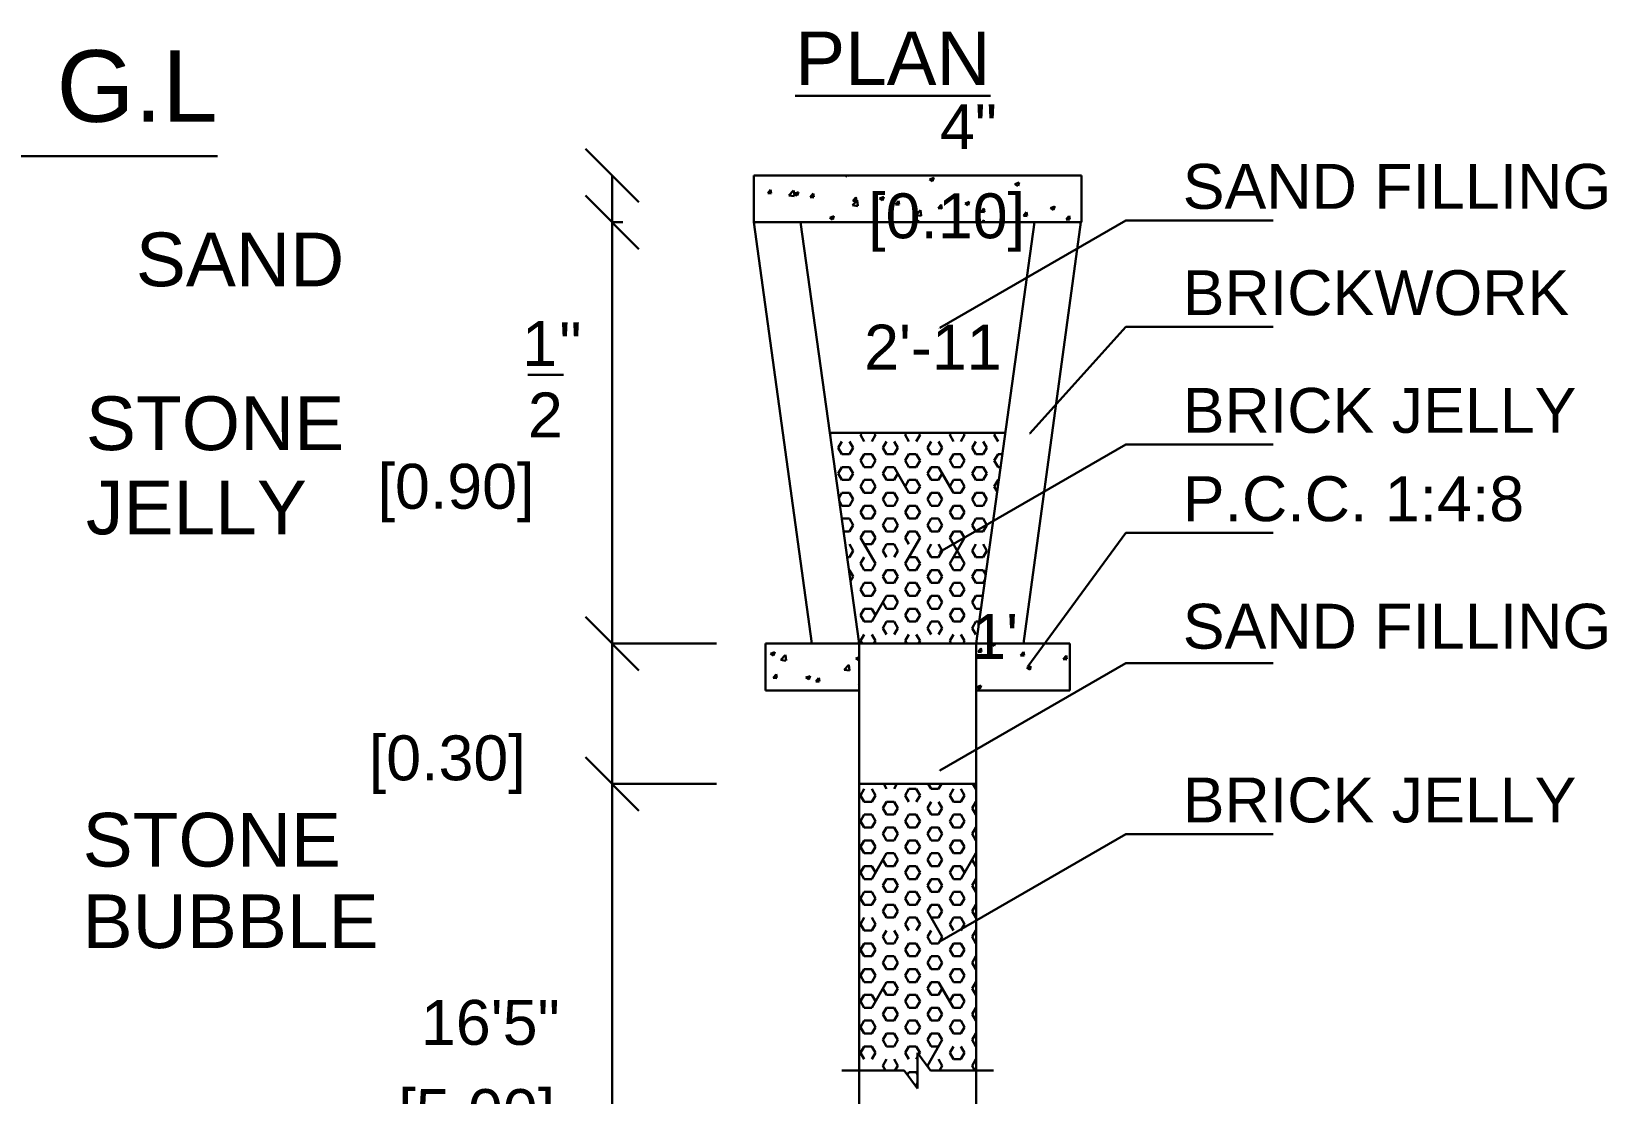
# Model space of a CAD drawing. Header units: metres. Extents: x 515 to 706, y -4 to 163.
# Drawn here: x 589.9 to 595.4, y 82.46 to 86.17 of the extents above; entities that cross this region are included whole.
import ezdxf

# ---------------------------------------------------------------- set-up
doc = ezdxf.new("R2010")
doc.units = ezdxf.units.M
doc.header["$MEASUREMENT"] = 0
doc.styles.add('style1', font='swisse.ttf', dxfattribs={"height": 1})

msp = doc.modelspace()

# ---------------------------------------------------------------- linework, layer by layer
at = {"linetype": 'ByBlock', "lineweight": 30}
for p, q in [((592.02029, 85.57491), (591.83348, 85.76172)), ((592.02029, 85.41151), (591.83348, 85.59832)), ((592.02029, 83.94093), (591.83348, 84.12774)), ((591.83348, 83.63754), (592.02029, 83.45073))]:
    msp.add_line(p, q, dxfattribs=at)
at = {"lineweight": 30}
for p, q in [((585.8206, 85.73584), (590.54848, 85.73584)), ((591.92382, 85.66831), (591.92689, 85.66831)), ((591.92689, 85.66831), (591.92689, 81.05332)), ((592.42198, 85.66831), (593.56577, 85.66831)), ((592.42198, 85.66831), (592.42198, 85.50491)), ((592.74181, 85.66831), (592.74757, 85.66443)), ((592.74784, 85.66516), (592.7489, 85.66831)), ((593.03555, 85.65477), (593.05008, 85.66035)), ((593.03555, 85.65477), (593.04587, 85.6478)), ((593.04615, 85.64854), (593.05036, 85.66108)), ((593.56577, 85.66831), (593.56577, 85.50491)), ((592.47021, 85.60619), (592.48022, 85.61812)), ((592.47021, 85.60619), (592.48262, 85.60511)), ((592.48289, 85.60585), (592.48049, 85.61886)), ((592.54456, 85.59866), (592.56073, 85.61551)), ((592.54456, 85.59866), (592.56302, 85.5958)), ((592.56331, 85.59636), (592.56101, 85.61607)), ((592.56284, 85.60444), (592.57737, 85.61002)), ((592.56284, 85.60444), (592.57316, 85.59748)), ((592.57344, 85.59822), (592.57765, 85.61076)), ((592.61909, 85.59317), (592.6291, 85.60509)), ((592.61909, 85.59317), (592.6315, 85.59208)), ((592.63177, 85.59282), (592.62937, 85.60583)), ((592.76797, 85.58014), (592.77798, 85.59207)), ((592.78065, 85.5798), (592.77825, 85.59281)), ((592.86114, 85.58782), (592.87568, 85.5934)), ((592.87174, 85.58159), (592.87595, 85.59414)), ((593.33385, 85.63814), (593.34838, 85.64372)), ((593.33385, 85.63814), (593.34417, 85.63118)), ((593.34445, 85.63192), (593.34866, 85.64446)), ((592.76609, 85.5643), (592.78225, 85.58115)), ((592.76609, 85.5643), (592.78455, 85.56144)), ((592.76797, 85.58014), (592.78038, 85.57906)), ((592.78483, 85.562), (592.78254, 85.58172)), ((592.86114, 85.58782), (592.87147, 85.58086)), ((592.91685, 85.56712), (592.92686, 85.57904)), ((592.91685, 85.56712), (592.92926, 85.56603)), ((592.92953, 85.56677), (592.92713, 85.57978)), ((592.98761, 85.52995), (593.00378, 85.5468)), ((593.00636, 85.52765), (593.00407, 85.54736)), ((593.06573, 85.55409), (593.07574, 85.56602)), ((593.06573, 85.55409), (593.07814, 85.55301)), ((593.07841, 85.55375), (593.07601, 85.56676)), ((593.15945, 85.5712), (593.17398, 85.57678)), ((593.15945, 85.5712), (593.16977, 85.56423)), ((593.17005, 85.56497), (593.17425, 85.57751)), ((593.21461, 85.54107), (593.22462, 85.55299)), ((593.21461, 85.54107), (593.22702, 85.53998)), ((593.22729, 85.54072), (593.22489, 85.55373)), ((593.36349, 85.52804), (593.3735, 85.53997)), ((593.37617, 85.52769), (593.37377, 85.54071)), ((593.45775, 85.55457), (593.47228, 85.56015)), ((593.45775, 85.55457), (593.46807, 85.54761)), ((593.46835, 85.54834), (593.47256, 85.56089)), ((591.92382, 85.50491), (591.96467, 85.50491)), ((592.42198, 85.50491), (593.56577, 85.50491)), ((592.42198, 85.50491), (592.62466, 84.03433)), ((592.58538, 85.50491), (592.78963, 84.03433)), ((592.68674, 85.52087), (592.70127, 85.52645)), ((592.68674, 85.52087), (592.69706, 85.51391)), ((592.69734, 85.51465), (592.70155, 85.52719)), ((592.98677, 85.50491), (592.99958, 85.50983)), ((592.98761, 85.52995), (593.00607, 85.52708)), ((592.99795, 85.50491), (592.99985, 85.51056)), ((593.07129, 85.137), (593.72059, 85.51147)), ((593.40237, 85.50491), (593.19812, 84.03433)), ((593.21808, 85.50491), (593.2253, 85.51244)), ((593.22653, 85.50491), (593.22559, 85.513)), ((593.56421, 85.50491), (593.36309, 84.03433)), ((593.36349, 85.52804), (593.3759, 85.52696)), ((593.51237, 85.51502), (593.52238, 85.52694)), ((593.51237, 85.51502), (593.52478, 85.51393)), ((593.52505, 85.51467), (593.52265, 85.52768)), ((593.72059, 85.51147), (594.23594, 85.51147)), ((593.38576, 84.76739), (593.72059, 85.1403)), ((593.72059, 85.1403), (594.23594, 85.1403)), ((591.63292, 84.97211), (591.75746, 84.97211)), ((592.6875, 84.76962), (593.30024, 84.76962)), ((592.69083, 84.7628), (592.6877, 84.76822)), ((592.79461, 84.7628), (592.79855, 84.76962)), ((592.8465, 84.7628), (592.84256, 84.76962)), ((592.95029, 84.7628), (592.95422, 84.76962)), ((593.00218, 84.7628), (592.99824, 84.76962)), ((593.10596, 84.7628), (593.1099, 84.76962)), ((593.15785, 84.7628), (593.15392, 84.76962)), ((593.26164, 84.7628), (593.26558, 84.76962)), ((592.68891, 84.75949), (592.69083, 84.7628)), ((592.71677, 84.71786), (592.72974, 84.74033)), ((592.72974, 84.69539), (592.71677, 84.71786)), ((592.76866, 84.71786), (592.75569, 84.74033)), ((592.75569, 84.69539), (592.76866, 84.71786)), ((592.80758, 84.74033), (592.79461, 84.7628)), ((592.83353, 84.74033), (592.8465, 84.7628)), ((592.87245, 84.71786), (592.88542, 84.74033)), ((592.88542, 84.69539), (592.87245, 84.71786)), ((592.92434, 84.71786), (592.91137, 84.74033)), ((592.91137, 84.69539), (592.92434, 84.71786)), ((592.96326, 84.74033), (592.95029, 84.7628)), ((592.98921, 84.74033), (593.00218, 84.7628)), ((593.02812, 84.71786), (593.0411, 84.74033)), ((593.0411, 84.69539), (593.02812, 84.71786)), ((593.08002, 84.71786), (593.06704, 84.74033)), ((593.06704, 84.69539), (593.08002, 84.71786)), ((593.07129, 84.35495), (593.72059, 84.72942)), ((593.11894, 84.74033), (593.10596, 84.7628)), ((593.14488, 84.74033), (593.15785, 84.7628)), ((593.1838, 84.71786), (593.19677, 84.74033)), ((593.19677, 84.69539), (593.1838, 84.71786)), ((593.23569, 84.71786), (593.22272, 84.74033)), ((593.22272, 84.69539), (593.23569, 84.71786)), ((593.27461, 84.74033), (593.26164, 84.7628)), ((593.72059, 84.72942), (594.23594, 84.72942)), ((592.72974, 84.69539), (592.75569, 84.69539)), ((592.79461, 84.67292), (592.80758, 84.69539)), ((592.80758, 84.65045), (592.79461, 84.67292)), ((592.80758, 84.69539), (592.83353, 84.69539)), ((592.8465, 84.67292), (592.83353, 84.69539)), ((592.83353, 84.65045), (592.8465, 84.67292)), ((592.88542, 84.69539), (592.91137, 84.69539)), ((592.95029, 84.67292), (592.96326, 84.69539)), ((592.96326, 84.65045), (592.95029, 84.67292)), ((592.96326, 84.69539), (592.98921, 84.69539)), ((593.00218, 84.67292), (592.98921, 84.69539)), ((592.98921, 84.65045), (593.00218, 84.67292)), ((593.0411, 84.69539), (593.06704, 84.69539)), ((593.10596, 84.67292), (593.11894, 84.69539)), ((593.11894, 84.65045), (593.10596, 84.67292)), ((593.11894, 84.69539), (593.14488, 84.69539)), ((593.15785, 84.67292), (593.14488, 84.69539)), ((593.14488, 84.65045), (593.15785, 84.67292)), ((593.19677, 84.69539), (593.22272, 84.69539)), ((593.26164, 84.67292), (593.27461, 84.69539)), ((593.27461, 84.65045), (593.26164, 84.67292)), ((593.27461, 84.69539), (593.28993, 84.69539)), ((592.71677, 84.62798), (592.72974, 84.65045)), ((592.72974, 84.60551), (592.71677, 84.62798)), ((592.72974, 84.65045), (592.75569, 84.65045)), ((592.72974, 84.60551), (592.75569, 84.60551)), ((592.76866, 84.62798), (592.75569, 84.65045)), ((592.75569, 84.60551), (592.76866, 84.62798)), ((592.79461, 84.58304), (592.80758, 84.60551)), ((592.80758, 84.65045), (592.83353, 84.65045)), ((592.80758, 84.60551), (592.83353, 84.60551)), ((592.8465, 84.58304), (592.83353, 84.60551)), ((592.87245, 84.62798), (592.88542, 84.65045)), ((592.88542, 84.60551), (592.87245, 84.62798)), ((592.88542, 84.65045), (592.91137, 84.65045)), ((592.88542, 84.60551), (592.91137, 84.60551)), ((592.96326, 84.56057), (592.91137, 84.65045)), ((592.91137, 84.60551), (592.92434, 84.62798)), ((592.95029, 84.58304), (592.96326, 84.60551)), ((592.96326, 84.65045), (592.98921, 84.65045)), ((592.96326, 84.60551), (592.98921, 84.60551)), ((593.00218, 84.58304), (592.98921, 84.60551)), ((593.02812, 84.62798), (593.0411, 84.65045)), ((593.0411, 84.60551), (593.02812, 84.62798)), ((593.0411, 84.65045), (593.06704, 84.65045)), ((593.0411, 84.60551), (593.06704, 84.60551)), ((593.11894, 84.56057), (593.06704, 84.65045)), ((593.06704, 84.60551), (593.08002, 84.62798)), ((593.10596, 84.58304), (593.11894, 84.60551)), ((593.11894, 84.65045), (593.14488, 84.65045)), ((593.11894, 84.60551), (593.14488, 84.60551)), ((593.15785, 84.58304), (593.14488, 84.60551)), ((593.1838, 84.62798), (593.19677, 84.65045)), ((593.19677, 84.60551), (593.1838, 84.62798)), ((593.19677, 84.65045), (593.22272, 84.65045)), ((593.19677, 84.60551), (593.22272, 84.60551)), ((593.23569, 84.62798), (593.22272, 84.65045)), ((593.22272, 84.60551), (593.23569, 84.62798)), ((593.26164, 84.58304), (593.27461, 84.60551)), ((593.27461, 84.65045), (593.28369, 84.65045)), ((593.27461, 84.60551), (593.27745, 84.60551)), ((592.7191, 84.54213), (592.72974, 84.56057)), ((592.72974, 84.56057), (592.75569, 84.56057)), ((592.76866, 84.5381), (592.75569, 84.56057)), ((592.80758, 84.56057), (592.79461, 84.58304)), ((592.80758, 84.56057), (592.83353, 84.56057)), ((592.83353, 84.56057), (592.8465, 84.58304)), ((592.87245, 84.5381), (592.88542, 84.56057)), ((592.88542, 84.56057), (592.91137, 84.56057)), ((592.92434, 84.5381), (592.91137, 84.56057)), ((592.96326, 84.56057), (592.98921, 84.56057)), ((592.98921, 84.56057), (593.00218, 84.58304)), ((593.02812, 84.5381), (593.0411, 84.56057)), ((593.0411, 84.56057), (593.06704, 84.56057)), ((593.08002, 84.5381), (593.06704, 84.56057)), ((593.11894, 84.56057), (593.14488, 84.56057)), ((593.14488, 84.56057), (593.15785, 84.58304)), ((593.1838, 84.5381), (593.19677, 84.56057)), ((593.19677, 84.56057), (593.22272, 84.56057)), ((593.23569, 84.5381), (593.22272, 84.56057)), ((593.27187, 84.56532), (593.26164, 84.58304)), ((592.72974, 84.51563), (592.72057, 84.53152)), ((592.72974, 84.51563), (592.75569, 84.51563)), ((592.75569, 84.51563), (592.76866, 84.5381)), ((592.79461, 84.49316), (592.80758, 84.51563)), ((592.80758, 84.47069), (592.79461, 84.49316)), ((592.80758, 84.51563), (592.83353, 84.51563)), ((592.8465, 84.49316), (592.83353, 84.51563)), ((592.83353, 84.47069), (592.8465, 84.49316)), ((592.88542, 84.51563), (592.87245, 84.5381)), ((592.88542, 84.51563), (592.91137, 84.51563)), ((592.91137, 84.51563), (592.92434, 84.5381)), ((592.95029, 84.49316), (592.96326, 84.51563)), ((592.96326, 84.47069), (592.95029, 84.49316)), ((592.96326, 84.51563), (592.98921, 84.51563)), ((593.00218, 84.49316), (592.98921, 84.51563)), ((592.98921, 84.47069), (593.00218, 84.49316)), ((593.0411, 84.51563), (593.02812, 84.5381)), ((593.0411, 84.51563), (593.06704, 84.51563)), ((593.06704, 84.51563), (593.08002, 84.5381)), ((593.10596, 84.49316), (593.11894, 84.51563)), ((593.11894, 84.47069), (593.10596, 84.49316)), ((593.11894, 84.51563), (593.14488, 84.51563)), ((593.15785, 84.49316), (593.14488, 84.51563)), ((593.14488, 84.47069), (593.15785, 84.49316)), ((593.19677, 84.51563), (593.1838, 84.5381)), ((593.19677, 84.51563), (593.22272, 84.51563)), ((593.22272, 84.51563), (593.23569, 84.5381)), ((593.26164, 84.49316), (593.26191, 84.49364)), ((593.26181, 84.49287), (593.26164, 84.49316)), ((592.72916, 84.46968), (592.72974, 84.47069)), ((592.72974, 84.47069), (592.75569, 84.47069)), ((592.76866, 84.44822), (592.75569, 84.47069)), ((592.75569, 84.42575), (592.76866, 84.44822)), ((592.80758, 84.47069), (592.83353, 84.47069)), ((592.87245, 84.44822), (592.88542, 84.47069)), ((592.88542, 84.42575), (592.87245, 84.44822)), ((592.88542, 84.47069), (592.91137, 84.47069)), ((592.92434, 84.44822), (592.91137, 84.47069)), ((592.91137, 84.42575), (592.92434, 84.44822)), ((592.96326, 84.47069), (592.98921, 84.47069)), ((593.02812, 84.44822), (593.0411, 84.47069)), ((593.0411, 84.42575), (593.02812, 84.44822)), ((593.0411, 84.47069), (593.06704, 84.47069)), ((593.08002, 84.44822), (593.06704, 84.47069)), ((593.06704, 84.42575), (593.08002, 84.44822)), ((593.11894, 84.47069), (593.14488, 84.47069)), ((593.1838, 84.44822), (593.19677, 84.47069)), ((593.19677, 84.42575), (593.1838, 84.44822)), ((593.19677, 84.47069), (593.22272, 84.47069)), ((593.23569, 84.44822), (593.22272, 84.47069)), ((593.22272, 84.42575), (593.23569, 84.44822)), ((592.73526, 84.42575), (592.75569, 84.42575)), ((592.79461, 84.40328), (592.80758, 84.42575)), ((592.8465, 84.3134), (592.79461, 84.40328)), ((592.80758, 84.42575), (592.83353, 84.42575)), ((592.8465, 84.40328), (592.83353, 84.42575)), ((592.83353, 84.38081), (592.8465, 84.40328)), ((592.88542, 84.42575), (592.91137, 84.42575)), ((592.95029, 84.40328), (592.96326, 84.42575)), ((592.96326, 84.38081), (592.95029, 84.40328)), ((592.95029, 84.3134), (593.00218, 84.40328)), ((592.96326, 84.42575), (592.98921, 84.42575)), ((593.00218, 84.40328), (592.98921, 84.42575)), ((593.0411, 84.42575), (593.06704, 84.42575)), ((593.10596, 84.40328), (593.11894, 84.42575)), ((593.15785, 84.3134), (593.10596, 84.40328)), ((593.10596, 84.3134), (593.15785, 84.40328)), ((593.11894, 84.42575), (593.14488, 84.42575)), ((593.15785, 84.40328), (593.14488, 84.42575)), ((593.19677, 84.42575), (593.22272, 84.42575)), ((593.3787, 83.95437), (593.72059, 84.42093)), ((593.72059, 84.42093), (594.23594, 84.42093)), ((592.74775, 84.33587), (592.75569, 84.33587)), ((592.76866, 84.35834), (592.75569, 84.38081)), ((592.75569, 84.33587), (592.76866, 84.35834)), ((592.79461, 84.3134), (592.80758, 84.33587)), ((592.80758, 84.38081), (592.83353, 84.38081)), ((592.87245, 84.35834), (592.88542, 84.38081)), ((592.88542, 84.33587), (592.87245, 84.35834)), ((592.88542, 84.38081), (592.91137, 84.38081)), ((592.92434, 84.35834), (592.91137, 84.38081)), ((592.91137, 84.33587), (592.92434, 84.35834)), ((592.96326, 84.33587), (592.98921, 84.33587)), ((593.00218, 84.3134), (592.98921, 84.33587)), ((593.02812, 84.35834), (593.0411, 84.38081)), ((593.0411, 84.33587), (593.02812, 84.35834)), ((593.0411, 84.33587), (593.06704, 84.33587)), ((593.08002, 84.35834), (593.06704, 84.38081)), ((593.06704, 84.33587), (593.08002, 84.35834)), ((593.11894, 84.33587), (593.14488, 84.33587)), ((593.1838, 84.35834), (593.19677, 84.38081)), ((593.19677, 84.33587), (593.1838, 84.35834)), ((593.19677, 84.33587), (593.22272, 84.33587)), ((593.23569, 84.35834), (593.22272, 84.38081)), ((593.22272, 84.33587), (593.23569, 84.35834)), ((592.75399, 84.29093), (592.75569, 84.29093)), ((592.76866, 84.26846), (592.75569, 84.29093)), ((592.80758, 84.29093), (592.79461, 84.3134)), ((592.80758, 84.29093), (592.83353, 84.29093)), ((592.83353, 84.29093), (592.8465, 84.3134)), ((592.87245, 84.26846), (592.88542, 84.29093)), ((592.88542, 84.29093), (592.91137, 84.29093)), ((592.92434, 84.26846), (592.91137, 84.29093)), ((592.96326, 84.29093), (592.95029, 84.3134)), ((592.96326, 84.29093), (592.98921, 84.29093)), ((592.98921, 84.29093), (593.00218, 84.3134)), ((593.02812, 84.26846), (593.0411, 84.29093)), ((593.0411, 84.29093), (593.06704, 84.29093)), ((593.08002, 84.26846), (593.06704, 84.29093)), ((593.11894, 84.29093), (593.10596, 84.3134)), ((593.11894, 84.29093), (593.14488, 84.29093)), ((593.14488, 84.29093), (593.15785, 84.3134)), ((593.1838, 84.26846), (593.19677, 84.29093)), ((593.19677, 84.29093), (593.22272, 84.29093)), ((593.23162, 84.27552), (593.22272, 84.29093)), ((592.75935, 84.25233), (592.76866, 84.26846)), ((592.79461, 84.22352), (592.80758, 84.24599)), ((592.80758, 84.20105), (592.79461, 84.22352)), ((592.80758, 84.24599), (592.83353, 84.24599)), ((592.8465, 84.22352), (592.83353, 84.24599)), ((592.83353, 84.20105), (592.8465, 84.22352)), ((592.88542, 84.24599), (592.87245, 84.26846)), ((592.88542, 84.24599), (592.91137, 84.24599)), ((592.91137, 84.24599), (592.92434, 84.26846)), ((592.95029, 84.22352), (592.96326, 84.24599)), ((592.96326, 84.20105), (592.95029, 84.22352)), ((592.96326, 84.24599), (592.98921, 84.24599)), ((593.00218, 84.22352), (592.98921, 84.24599)), ((592.98921, 84.20105), (593.00218, 84.22352)), ((593.0411, 84.24599), (593.02812, 84.26846)), ((593.0411, 84.24599), (593.06704, 84.24599)), ((593.06704, 84.24599), (593.08002, 84.26846)), ((593.10596, 84.22352), (593.11894, 84.24599)), ((593.11894, 84.20105), (593.10596, 84.22352)), ((593.11894, 84.24599), (593.14488, 84.24599)), ((593.15785, 84.22352), (593.14488, 84.24599)), ((593.14488, 84.20105), (593.15785, 84.22352)), ((593.19677, 84.24599), (593.1838, 84.26846)), ((593.19677, 84.24599), (593.22272, 84.24599)), ((593.22272, 84.24599), (593.22904, 84.25694)), ((592.80758, 84.20105), (592.83353, 84.20105)), ((592.83353, 84.11118), (592.88542, 84.20105)), ((592.88542, 84.15611), (592.87245, 84.17858)), ((592.88542, 84.20105), (592.91137, 84.20105)), ((592.92434, 84.17858), (592.91137, 84.20105)), ((592.91137, 84.15611), (592.92434, 84.17858)), ((592.96326, 84.20105), (592.98921, 84.20105)), ((593.02812, 84.17858), (593.0411, 84.20105)), ((593.0411, 84.15611), (593.02812, 84.17858)), ((593.0411, 84.20105), (593.06704, 84.20105)), ((593.08002, 84.17858), (593.06704, 84.20105)), ((593.06704, 84.15611), (593.08002, 84.17858)), ((593.11894, 84.20105), (593.14488, 84.20105)), ((593.1838, 84.17858), (593.19677, 84.20105)), ((593.19677, 84.15611), (593.1838, 84.17858)), ((593.19677, 84.20105), (593.22128, 84.20105)), ((592.79461, 84.13364), (592.80758, 84.15611)), ((592.80758, 84.11117), (592.79461, 84.13364)), ((592.80758, 84.15611), (592.83353, 84.15611)), ((592.80758, 84.11118), (592.83353, 84.11118)), ((592.8465, 84.13364), (592.83353, 84.15611)), ((592.87245, 84.08871), (592.88542, 84.11118)), ((592.88542, 84.15611), (592.91137, 84.15611)), ((592.88542, 84.11118), (592.91137, 84.11118)), ((592.92434, 84.0887), (592.91137, 84.11117)), ((592.95029, 84.13364), (592.96326, 84.15611)), ((592.96326, 84.11117), (592.95029, 84.13364)), ((592.96326, 84.15611), (592.98921, 84.15611)), ((592.96326, 84.11118), (592.98921, 84.11118)), ((593.00218, 84.13364), (592.98921, 84.15611)), ((592.98921, 84.11118), (593.00218, 84.13364)), ((593.02812, 84.08871), (593.0411, 84.11118)), ((593.0411, 84.15611), (593.06704, 84.15611)), ((593.0411, 84.11118), (593.06704, 84.11118)), ((593.08002, 84.0887), (593.06704, 84.11117)), ((593.10596, 84.13364), (593.11894, 84.15611)), ((593.11894, 84.11117), (593.10596, 84.13364)), ((593.11894, 84.15611), (593.14488, 84.15611)), ((593.11894, 84.11118), (593.14488, 84.11118)), ((593.15785, 84.13364), (593.14488, 84.15611)), ((593.14488, 84.11118), (593.15785, 84.13364)), ((593.1838, 84.08871), (593.19677, 84.11118)), ((593.19677, 84.15611), (593.21503, 84.15611)), ((593.19677, 84.11118), (593.20879, 84.11118)), ((592.79461, 84.04377), (592.80758, 84.06624)), ((592.8465, 84.04376), (592.83353, 84.06623)), ((592.88542, 84.06623), (592.87245, 84.0887)), ((592.91137, 84.06624), (592.92434, 84.08871)), ((592.95029, 84.04377), (592.96326, 84.06624)), ((593.00218, 84.04376), (592.98921, 84.06623)), ((593.0411, 84.06623), (593.02812, 84.0887)), ((593.06704, 84.06624), (593.08002, 84.08871)), ((593.10596, 84.04377), (593.11894, 84.06624)), ((593.15785, 84.04376), (593.14488, 84.06623)), ((593.19677, 84.06623), (593.1838, 84.0887)), ((592.29146, 84.03433), (591.92689, 84.03433)), ((592.46283, 84.03433), (593.52492, 84.03433)), ((592.46283, 83.87093), (592.46283, 84.03433)), ((592.48, 83.99907), (592.49453, 84.00465)), ((592.48, 83.99907), (592.49032, 83.9921)), ((592.4906, 83.99284), (592.4948, 84.00538)), ((592.78963, 84.03433), (592.78963, 81.05332)), ((592.80006, 84.03433), (592.79461, 84.04376)), ((592.84106, 84.03433), (592.8465, 84.04377)), ((592.95573, 84.03433), (592.95029, 84.04376)), ((592.99673, 84.03433), (593.00218, 84.04377)), ((593.11141, 84.03433), (593.10596, 84.04376)), ((593.15241, 84.03433), (593.15785, 84.04377)), ((593.19812, 84.03433), (593.19812, 81.05332)), ((593.20486, 84.0058), (593.21486, 84.01773)), ((593.20486, 84.0058), (593.21726, 84.00472)), ((593.21753, 84.00546), (593.21513, 84.01847)), ((593.251, 84.03277), (593.26133, 84.0258)), ((593.25101, 84.03277), (593.25508, 84.03433)), ((593.2616, 84.02654), (593.26422, 84.03433)), ((593.35374, 83.99278), (593.36374, 84.0047)), ((593.36641, 83.99243), (593.36401, 84.00544)), ((593.52492, 83.87093), (593.52492, 84.03433)), ((592.51567, 83.97715), (592.53184, 83.994)), ((592.51567, 83.97715), (592.53413, 83.97428)), ((592.53442, 83.97485), (592.53212, 83.99456)), ((592.7372, 83.94279), (592.75336, 83.95964)), ((592.7372, 83.94279), (592.75566, 83.93993)), ((592.75594, 83.94049), (592.75365, 83.9602)), ((592.7783, 83.98244), (592.78963, 83.98679)), ((592.7783, 83.98244), (592.78862, 83.97548)), ((592.7889, 83.97621), (592.78963, 83.97838)), ((593.07129, 83.5918), (593.72059, 83.96628)), ((593.35374, 83.99278), (593.36614, 83.99169)), ((593.3749, 83.9492), (593.38944, 83.95477)), ((593.3749, 83.9492), (593.38523, 83.94223)), ((593.3855, 83.94297), (593.38971, 83.95551)), ((593.50262, 83.97975), (593.51262, 83.99168)), ((593.50262, 83.97975), (593.51502, 83.97867)), ((593.5153, 83.97941), (593.5129, 83.99242)), ((593.72059, 83.96628), (594.23594, 83.96628)), ((592.48925, 83.9148), (592.49926, 83.92672)), ((592.48925, 83.9148), (592.50166, 83.91371)), ((592.50193, 83.91445), (592.49953, 83.92746)), ((592.60389, 83.9155), (592.61843, 83.92107)), ((592.60389, 83.9155), (592.61422, 83.90853)), ((592.61449, 83.90927), (592.6187, 83.92181)), ((592.63813, 83.90177), (592.64814, 83.9137)), ((592.63813, 83.90177), (592.65054, 83.90069)), ((592.65081, 83.90143), (592.64841, 83.91444)), ((592.78701, 83.88875), (592.78963, 83.89186)), ((592.78701, 83.88875), (592.78963, 83.88852)), ((593.2005, 83.88225), (593.21503, 83.88783)), ((593.2111, 83.87602), (593.21531, 83.88856)), ((592.46283, 83.87093), (592.78963, 83.87093)), ((593.19899, 83.87178), (593.19812, 83.87927)), ((593.19812, 83.87131), (593.19871, 83.87121)), ((593.19812, 83.87093), (593.52492, 83.87093)), ((593.2005, 83.88225), (593.21083, 83.87528)), ((593.51264, 83.87093), (593.51334, 83.8712)), ((593.51327, 83.87093), (593.51361, 83.87194)), ((592.29146, 83.54414), (591.92689, 83.54414)), ((592.78963, 83.54414), (593.19812, 83.54414)), ((592.79461, 83.50449), (592.80758, 83.52696)), ((592.80758, 83.48202), (592.79461, 83.50449)), ((592.8465, 83.50449), (592.83353, 83.52696)), ((592.83353, 83.48202), (592.8465, 83.50449)), ((592.88542, 83.52696), (592.8755, 83.54414)), ((592.91137, 83.52696), (592.92129, 83.54414)), ((592.95029, 83.50449), (592.96326, 83.52696)), ((592.96326, 83.48202), (592.95029, 83.50449)), ((592.96326, 83.52696), (592.98921, 83.52696)), ((593.00218, 83.50449), (592.98921, 83.52696)), ((592.98921, 83.48202), (593.00218, 83.50449)), ((593.0411, 83.52696), (593.03118, 83.54414)), ((593.0411, 83.52696), (593.06704, 83.52696)), ((593.06704, 83.52696), (593.07696, 83.54414)), ((593.10596, 83.50449), (593.11894, 83.52696)), ((593.11894, 83.48202), (593.10596, 83.50449)), ((593.15785, 83.50449), (593.14488, 83.52696)), ((593.14488, 83.48202), (593.15785, 83.50449)), ((593.19677, 83.52696), (593.18685, 83.54414)), ((592.80758, 83.48202), (592.83353, 83.48202)), ((592.87245, 83.45955), (592.88542, 83.48202)), ((592.88542, 83.43708), (592.87245, 83.45955)), ((592.88542, 83.48202), (592.91137, 83.48202)), ((592.92434, 83.45955), (592.91137, 83.48202)), ((592.91137, 83.43708), (592.92434, 83.45955)), ((593.02812, 83.45955), (593.0411, 83.48202)), ((593.0411, 83.43708), (593.02812, 83.45955)), ((593.08002, 83.45955), (593.06704, 83.48202)), ((593.06704, 83.43708), (593.08002, 83.45955)), ((593.11894, 83.48202), (593.14488, 83.48202)), ((593.1838, 83.45955), (593.19677, 83.48202)), ((593.19677, 83.43708), (593.1838, 83.45955)), ((593.19677, 83.48202), (593.19812, 83.48202)), ((592.79461, 83.41461), (592.80758, 83.43708)), ((592.80758, 83.39214), (592.79461, 83.41461)), ((592.80758, 83.43708), (592.83353, 83.43708)), ((592.80758, 83.39214), (592.83353, 83.39214)), ((592.8465, 83.41461), (592.83353, 83.43708)), ((592.83353, 83.39214), (592.8465, 83.41461)), ((592.87245, 83.36967), (592.88542, 83.39214)), ((592.88542, 83.43708), (592.91137, 83.43708)), ((592.88542, 83.39214), (592.91137, 83.39214)), ((592.92434, 83.36967), (592.91137, 83.39214)), ((592.95029, 83.41461), (592.96326, 83.43708)), ((592.96326, 83.39214), (592.95029, 83.41461)), ((592.96326, 83.43708), (592.98921, 83.43708)), ((592.96326, 83.39214), (592.98921, 83.39214)), ((593.00218, 83.41461), (592.98921, 83.43708)), ((592.98921, 83.39214), (593.00218, 83.41461)), ((593.02812, 83.36967), (593.0411, 83.39214)), ((593.0411, 83.43708), (593.06704, 83.43708)), ((593.0411, 83.39214), (593.06704, 83.39214)), ((593.08002, 83.36967), (593.06704, 83.39214)), ((593.10596, 83.41461), (593.11894, 83.43708)), ((593.11894, 83.39214), (593.10596, 83.41461)), ((593.11894, 83.43708), (593.14488, 83.43708)), ((593.11894, 83.39214), (593.14488, 83.39214)), ((593.15785, 83.41461), (593.14488, 83.43708)), ((593.14488, 83.39214), (593.15785, 83.41461)), ((593.1838, 83.36967), (593.19677, 83.39214)), ((593.19677, 83.43708), (593.19812, 83.43708)), ((593.19677, 83.39214), (593.19812, 83.39214)), ((592.79461, 83.32473), (592.80758, 83.3472)), ((592.80758, 83.3472), (592.83353, 83.3472)), ((592.8465, 83.32473), (592.83353, 83.3472)), ((592.88542, 83.3472), (592.87245, 83.36967)), ((592.88542, 83.3472), (592.91137, 83.3472)), ((592.91137, 83.3472), (592.92434, 83.36967)), ((592.95029, 83.32473), (592.96326, 83.3472)), ((592.96326, 83.3472), (592.98921, 83.3472)), ((593.00218, 83.32473), (592.98921, 83.3472)), ((593.0411, 83.3472), (593.02812, 83.36967)), ((593.0411, 83.3472), (593.06704, 83.3472)), ((593.06704, 83.3472), (593.08002, 83.36967)), ((593.07129, 82.99483), (593.72059, 83.3693)), ((593.10596, 83.32473), (593.11894, 83.3472)), ((593.11894, 83.3472), (593.14488, 83.3472)), ((593.15785, 83.32473), (593.14488, 83.3472)), ((593.19677, 83.3472), (593.1838, 83.36967)), ((593.19677, 83.3472), (593.19812, 83.3472)), ((593.72059, 83.3693), (594.23594, 83.3693)), ((592.80758, 83.30226), (592.79461, 83.32473)), ((592.80758, 83.30226), (592.83353, 83.30226)), ((592.83353, 83.30226), (592.8465, 83.32473)), ((592.83353, 83.21238), (592.88542, 83.30226)), ((592.88542, 83.30226), (592.91137, 83.30226)), ((592.92434, 83.27979), (592.91137, 83.30226)), ((592.96326, 83.30226), (592.95029, 83.32473)), ((592.96326, 83.30226), (592.98921, 83.30226)), ((592.98921, 83.30226), (593.00218, 83.32473)), ((593.02812, 83.27979), (593.0411, 83.30226)), ((593.0411, 83.30226), (593.06704, 83.30226)), ((593.08002, 83.27979), (593.06704, 83.30226)), ((593.11894, 83.30226), (593.10596, 83.32473)), ((593.11894, 83.30226), (593.14488, 83.30226)), ((593.14488, 83.30226), (593.15785, 83.32473)), ((593.14488, 83.21238), (593.19677, 83.30226)), ((593.19677, 83.30226), (593.19812, 83.30226)), ((592.79461, 83.23485), (592.80758, 83.25732)), ((592.80758, 83.21238), (592.79461, 83.23485)), ((592.80758, 83.25732), (592.83353, 83.25732)), ((592.8465, 83.23485), (592.83353, 83.25732)), ((592.88542, 83.25732), (592.87245, 83.27979)), ((592.88542, 83.25732), (592.91137, 83.25732)), ((592.91137, 83.25732), (592.92434, 83.27979)), ((592.95029, 83.23485), (592.96326, 83.25732)), ((592.96326, 83.21238), (592.95029, 83.23485)), ((592.96326, 83.25732), (592.98921, 83.25732)), ((593.00218, 83.23485), (592.98921, 83.25732)), ((592.98921, 83.21238), (593.00218, 83.23485)), ((593.0411, 83.25732), (593.02812, 83.27979)), ((593.0411, 83.25732), (593.06704, 83.25732)), ((593.06704, 83.25732), (593.08002, 83.27979)), ((593.10596, 83.23485), (593.11894, 83.25732)), ((593.11894, 83.21238), (593.10596, 83.23485)), ((593.11894, 83.25732), (593.14488, 83.25732)), ((593.15785, 83.23485), (593.14488, 83.25732)), ((593.19677, 83.25732), (593.1838, 83.27979)), ((593.19677, 83.25732), (593.19812, 83.25732)), ((592.80758, 83.21238), (592.83353, 83.21238)), ((592.87245, 83.18991), (592.88542, 83.21238)), ((592.88542, 83.16744), (592.87245, 83.18991)), ((592.88542, 83.21238), (592.91137, 83.21238)), ((592.92434, 83.18991), (592.91137, 83.21238)), ((592.91137, 83.16744), (592.92434, 83.18991)), ((592.96326, 83.21238), (592.98921, 83.21238)), ((593.02812, 83.18991), (593.0411, 83.21238)), ((593.0411, 83.16744), (593.02812, 83.18991)), ((593.0411, 83.21238), (593.06704, 83.21238)), ((593.08002, 83.18991), (593.06704, 83.21238)), ((593.06704, 83.16744), (593.08002, 83.18991)), ((593.11894, 83.21238), (593.14488, 83.21238)), ((593.1838, 83.18991), (593.19677, 83.21238)), ((593.19677, 83.16744), (593.1838, 83.18991)), ((593.19677, 83.21238), (593.19812, 83.21238)), ((592.79461, 83.14497), (592.80758, 83.16744)), ((592.80758, 83.1225), (592.79461, 83.14497)), ((592.80758, 83.16744), (592.83353, 83.16744)), ((592.80758, 83.1225), (592.83353, 83.1225)), ((592.8465, 83.14497), (592.83353, 83.16744)), ((592.83353, 83.1225), (592.8465, 83.14497)), ((592.87245, 83.10003), (592.88542, 83.1225)), ((592.88542, 83.16744), (592.91137, 83.16744)), ((592.88542, 83.1225), (592.91137, 83.1225)), ((592.92434, 83.10003), (592.91137, 83.1225)), ((592.95029, 83.14497), (592.96326, 83.16744)), ((592.96326, 83.1225), (592.95029, 83.14497)), ((592.96326, 83.16744), (592.98921, 83.16744)), ((592.96326, 83.1225), (592.98921, 83.1225)), ((593.00218, 83.14497), (592.98921, 83.16744)), ((592.98921, 83.1225), (593.00218, 83.14497)), ((593.02812, 83.10003), (593.0411, 83.1225)), ((593.0411, 83.16744), (593.06704, 83.16744)), ((593.0411, 83.1225), (593.06704, 83.1225)), ((593.08002, 83.10003), (593.06704, 83.1225)), ((593.10596, 83.14497), (593.11894, 83.16744)), ((593.11894, 83.1225), (593.10596, 83.14497)), ((593.11894, 83.16744), (593.14488, 83.16744)), ((593.11894, 83.1225), (593.14488, 83.1225)), ((593.15785, 83.14497), (593.14488, 83.16744)), ((593.14488, 83.1225), (593.15785, 83.14497)), ((593.1838, 83.10003), (593.19677, 83.1225)), ((593.19677, 83.16744), (593.19812, 83.16744)), ((593.19677, 83.1225), (593.19812, 83.1225)), ((592.79461, 83.05509), (592.80758, 83.07756)), ((592.8465, 83.05509), (592.83353, 83.07756)), ((592.88542, 83.07756), (592.87245, 83.10003)), ((592.88542, 83.07756), (592.91137, 83.07756)), ((592.91137, 83.07756), (592.92434, 83.10003)), ((592.95029, 83.05509), (592.96326, 83.07756)), ((592.96326, 83.07756), (592.98921, 83.07756)), ((593.00218, 83.05509), (592.98921, 83.07756)), ((593.08002, 83.01015), (593.02812, 83.10003)), ((593.0411, 83.07756), (593.06704, 83.07756)), ((593.06704, 83.07756), (593.08002, 83.10003)), ((593.10596, 83.05509), (593.11894, 83.07756)), ((593.11894, 83.07756), (593.14488, 83.07756)), ((593.15785, 83.05509), (593.14488, 83.07756)), ((593.19677, 83.07756), (593.1838, 83.10003)), ((592.80758, 83.03262), (592.79461, 83.05509)), ((592.80758, 83.03262), (592.83353, 83.03262)), ((592.83353, 83.03262), (592.8465, 83.05509)), ((592.87245, 83.01015), (592.88542, 83.03262)), ((592.88542, 82.98768), (592.87245, 83.01015)), ((592.92434, 83.01015), (592.91137, 83.03262)), ((592.91137, 82.98768), (592.92434, 83.01015)), ((592.96326, 83.03262), (592.95029, 83.05509)), ((592.98921, 83.03262), (593.00218, 83.05509)), ((593.02812, 83.01015), (593.0411, 83.03262)), ((593.0411, 82.98768), (593.02812, 83.01015)), ((593.06704, 82.98768), (593.08002, 83.01015)), ((593.11894, 83.03262), (593.10596, 83.05509)), ((593.14488, 83.03262), (593.15785, 83.05509)), ((593.1838, 83.01015), (593.19677, 83.03262)), ((593.19677, 82.98768), (593.1838, 83.01015)), ((593.19677, 83.03262), (593.19812, 83.03262)), ((592.79461, 82.96521), (592.80758, 82.98768)), ((592.80758, 82.94274), (592.79461, 82.96521)), ((592.80758, 82.98768), (592.83353, 82.98768)), ((592.8465, 82.96521), (592.83353, 82.98768)), ((592.83353, 82.94274), (592.8465, 82.96521)), ((592.88542, 82.98768), (592.91137, 82.98768)), ((592.95029, 82.96521), (592.96326, 82.98768)), ((592.96326, 82.94274), (592.95029, 82.96521)), ((592.96326, 82.98768), (592.98921, 82.98768)), ((593.00218, 82.96521), (592.98921, 82.98768)), ((592.98921, 82.94274), (593.00218, 82.96521)), ((593.0411, 82.98768), (593.06704, 82.98768)), ((593.10596, 82.96521), (593.11894, 82.98768)), ((593.11894, 82.94274), (593.10596, 82.96521)), ((593.11894, 82.98768), (593.14488, 82.98768)), ((593.15785, 82.96521), (593.14488, 82.98768)), ((593.14488, 82.94274), (593.15785, 82.96521)), ((593.19677, 82.98768), (593.19812, 82.98768)), ((592.79461, 82.87533), (592.80758, 82.8978)), ((592.80758, 82.94274), (592.83353, 82.94274)), ((592.80758, 82.8978), (592.83353, 82.8978)), ((592.8465, 82.87533), (592.83353, 82.8978)), ((592.87245, 82.92027), (592.88542, 82.94274)), ((592.88542, 82.8978), (592.87245, 82.92027)), ((592.88542, 82.94274), (592.91137, 82.94274)), ((592.88542, 82.8978), (592.91137, 82.8978)), ((592.92434, 82.92027), (592.91137, 82.94274)), ((592.91137, 82.8978), (592.92434, 82.92027)), ((592.95029, 82.87533), (592.96326, 82.8978)), ((592.96326, 82.94274), (592.98921, 82.94274)), ((592.96326, 82.8978), (592.98921, 82.8978)), ((593.00218, 82.87533), (592.98921, 82.8978)), ((593.02812, 82.92027), (593.0411, 82.94274)), ((593.0411, 82.8978), (593.02812, 82.92027)), ((593.0411, 82.94274), (593.06704, 82.94274)), ((593.0411, 82.8978), (593.06704, 82.8978)), ((593.08002, 82.92027), (593.06704, 82.94274)), ((593.06704, 82.8978), (593.08002, 82.92027)), ((593.10596, 82.87533), (593.11894, 82.8978)), ((593.11894, 82.94274), (593.14488, 82.94274)), ((593.11894, 82.8978), (593.14488, 82.8978)), ((593.15785, 82.87533), (593.14488, 82.8978)), ((593.1838, 82.92027), (593.19677, 82.94274)), ((593.19677, 82.8978), (593.1838, 82.92027)), ((593.19677, 82.94274), (593.19812, 82.94274)), ((593.19677, 82.8978), (593.19812, 82.8978)), ((592.80758, 82.85286), (592.79461, 82.87533)), ((592.80758, 82.85286), (592.83353, 82.85286)), ((592.83353, 82.85286), (592.8465, 82.87533)), ((592.83353, 82.76298), (592.88542, 82.85286)), ((592.88542, 82.85286), (592.91137, 82.85286)), ((592.92434, 82.83039), (592.91137, 82.85286)), ((592.96326, 82.85286), (592.95029, 82.87533)), ((592.96326, 82.85286), (592.98921, 82.85286)), ((592.98921, 82.85286), (593.00218, 82.87533)), ((593.02812, 82.83039), (593.0411, 82.85286)), ((593.0411, 82.85286), (593.06704, 82.85286)), ((593.11894, 82.76298), (593.06704, 82.85286)), ((593.11894, 82.85286), (593.10596, 82.87533)), ((593.11894, 82.85286), (593.14488, 82.85286)), ((593.14488, 82.85286), (593.15785, 82.87533)), ((593.1838, 82.83039), (593.19677, 82.85286)), ((593.19677, 82.85286), (593.19812, 82.85286)), ((592.79461, 82.78545), (592.80758, 82.80792)), ((592.80758, 82.80792), (592.83353, 82.80792)), ((592.8465, 82.78545), (592.83353, 82.80792)), ((592.88542, 82.80792), (592.87245, 82.83039)), ((592.88542, 82.80792), (592.91137, 82.80792)), ((592.91137, 82.80792), (592.92434, 82.83039)), ((592.95029, 82.78545), (592.96326, 82.80792)), ((592.96326, 82.80792), (592.98921, 82.80792)), ((593.00218, 82.78545), (592.98921, 82.80792)), ((593.0411, 82.80792), (593.02812, 82.83039)), ((593.0411, 82.80792), (593.06704, 82.80792)), ((593.06704, 82.80792), (593.08002, 82.83039)), ((593.10596, 82.78545), (593.11894, 82.80792)), ((593.11894, 82.80792), (593.14488, 82.80792)), ((593.15785, 82.78545), (593.14488, 82.80792)), ((593.19677, 82.80792), (593.1838, 82.83039)), ((593.19677, 82.80792), (593.19812, 82.80792)), ((592.80758, 82.76298), (592.79461, 82.78545)), ((592.80758, 82.76298), (592.83353, 82.76298)), ((592.87245, 82.74051), (592.88542, 82.76298)), ((592.88542, 82.71804), (592.87245, 82.74051)), ((592.88542, 82.76298), (592.91137, 82.76298)), ((592.92434, 82.74051), (592.91137, 82.76298)), ((592.91137, 82.71804), (592.92434, 82.74051)), ((592.96326, 82.76298), (592.95029, 82.78545)), ((592.96326, 82.76298), (592.98921, 82.76298)), ((592.98921, 82.76298), (593.00218, 82.78545)), ((593.02812, 82.74051), (593.0411, 82.76298)), ((593.0411, 82.71804), (593.02812, 82.74051)), ((593.0411, 82.76298), (593.06704, 82.76298)), ((593.08002, 82.74051), (593.06704, 82.76298)), ((593.06704, 82.71804), (593.08002, 82.74051)), ((593.11894, 82.76298), (593.14488, 82.76298)), ((593.14488, 82.76298), (593.15785, 82.78545)), ((593.1838, 82.74051), (593.19677, 82.76298)), ((593.19677, 82.71804), (593.1838, 82.74051)), ((593.19677, 82.76298), (593.19812, 82.76298)), ((592.79461, 82.69557), (592.80758, 82.71804)), ((592.80758, 82.6731), (592.79461, 82.69557)), ((592.80758, 82.71804), (592.83353, 82.71804)), ((592.8465, 82.69557), (592.83353, 82.71804)), ((592.83353, 82.6731), (592.8465, 82.69557)), ((592.88542, 82.71804), (592.91137, 82.71804)), ((592.95029, 82.69557), (592.96326, 82.71804)), ((592.96326, 82.6731), (592.95029, 82.69557)), ((592.96326, 82.71804), (592.98921, 82.71804)), ((593.00218, 82.69557), (592.98921, 82.71804)), ((592.98921, 82.6731), (593.00218, 82.69557)), ((593.0411, 82.71804), (593.06704, 82.71804)), ((593.10596, 82.69557), (593.11894, 82.71804)), ((593.11894, 82.6731), (593.10596, 82.69557)), ((593.11894, 82.71804), (593.14488, 82.71804)), ((593.15785, 82.69557), (593.14488, 82.71804)), ((593.14488, 82.6731), (593.15785, 82.69557)), ((593.19677, 82.71804), (593.19812, 82.71804)), ((592.79461, 82.60569), (592.80758, 82.62816)), ((592.80758, 82.6731), (592.83353, 82.6731)), ((592.80758, 82.62816), (592.83353, 82.62816)), ((592.8465, 82.60569), (592.83353, 82.62816)), ((592.87245, 82.65063), (592.88542, 82.6731)), ((592.88542, 82.62816), (592.87245, 82.65063)), ((592.88542, 82.6731), (592.91137, 82.6731)), ((592.88542, 82.62816), (592.91137, 82.62816)), ((592.92434, 82.65063), (592.91137, 82.6731)), ((592.91137, 82.62816), (592.92434, 82.65063)), ((592.95029, 82.60569), (592.96326, 82.62816)), ((592.96326, 82.6731), (592.98921, 82.6731)), ((592.96326, 82.62816), (592.98921, 82.62816)), ((593.00218, 82.60569), (592.98921, 82.62816)), ((593.02812, 82.65063), (593.0411, 82.6731)), ((593.0411, 82.62816), (593.02812, 82.65063)), ((593.02812, 82.56075), (593.08002, 82.65063)), ((593.0411, 82.6731), (593.06704, 82.6731)), ((593.0411, 82.62816), (593.06704, 82.62816)), ((593.08002, 82.65063), (593.06704, 82.6731)), ((593.10596, 82.60569), (593.11894, 82.62816)), ((593.11894, 82.6731), (593.14488, 82.6731)), ((593.15785, 82.60569), (593.14488, 82.62816)), ((593.1838, 82.65063), (593.19677, 82.6731)), ((593.19677, 82.62816), (593.1838, 82.65063)), ((593.19677, 82.6731), (593.19812, 82.6731)), ((592.80758, 82.58322), (592.79461, 82.60569)), ((592.83353, 82.58322), (592.8465, 82.60569)), ((592.87245, 82.56075), (592.88542, 82.58322)), ((592.92434, 82.56075), (592.91137, 82.58322)), ((592.96326, 82.58322), (592.95029, 82.60569)), ((592.98921, 82.58322), (592.99387, 82.5913)), ((592.99387, 82.48155), (592.99387, 82.6061)), ((592.99387, 82.6061), (593.03924, 82.54382)), ((592.99864, 82.59956), (593.00218, 82.60569)), ((593.08002, 82.56075), (593.06704, 82.58322)), ((593.11894, 82.58322), (593.10596, 82.60569)), ((593.11894, 82.58322), (593.14488, 82.58322)), ((593.14488, 82.58322), (593.15785, 82.60569)), ((593.1838, 82.56075), (593.19677, 82.58322)), ((593.19677, 82.58322), (593.19812, 82.58322)), ((592.72872, 82.54382), (592.94707, 82.54382)), ((592.88222, 82.54382), (592.87245, 82.56075)), ((592.91457, 82.54382), (592.92434, 82.56075)), ((592.99387, 82.48155), (592.94707, 82.54382)), ((592.95804, 82.52924), (592.96326, 82.53828)), ((592.96326, 82.53828), (592.98921, 82.53828)), ((592.99387, 82.53019), (592.98921, 82.53828)), ((593.03274, 82.55275), (593.02812, 82.56075)), ((593.03924, 82.54382), (593.25903, 82.54382)), ((593.07025, 82.54382), (593.08002, 82.56075)), ((593.19357, 82.54382), (593.1838, 82.56075)), ((592.98502, 82.49334), (592.98921, 82.49334)), ((592.98921, 82.49334), (592.99387, 82.50142))]:
    msp.add_line(p, q, dxfattribs=at)
for points in [[(593.07183, 85.55637), (593.06573, 85.55409), (593.07076, 85.55822)], [(593.07183, 85.13607), (593.06573, 85.13379), (593.07076, 85.13792)], [(593.38655, 84.76668), (593.38147, 84.76262), (593.38496, 84.76811)], [(593.07183, 84.35403), (593.06573, 84.35175), (593.07076, 84.35588)], [(593.37956, 83.95374), (593.3749, 83.9492), (593.37783, 83.955)], [(593.07183, 83.59088), (593.06573, 83.5886), (593.07076, 83.59273)], [(593.07183, 82.9939), (593.06573, 82.99162), (593.07076, 82.99576)]]:
    msp.add_solid(points, dxfattribs=at)

# ---------------------------------------------------------------- texts
at = {"lineweight": 30, "style": 'style1'}
for s, height, p in [('%%UPLAN', 0.186812, (592.56662, 85.98423)), ('G.L', 0.250027, (589.98673, 85.85575)), ('4"', 0.156737, (593.07175, 85.76064)), ('SAND FILLING', 0.1567373, (593.91974, 85.55214)), (' [0.10]', 0.156737, (592.7604, 85.44929)), ('SAND', 0.18752, (590.26352, 85.28172)), ('BRICKWORK', 0.156737, (593.91974, 85.18098)), ('1', 0.15674, (591.6125, 85.00325)), ('"', 0.15674, (591.7424, 84.99889)), ("2'-11", 0.156737, (592.8071, 84.99096)), ('STONE', 0.18752, (590.08909, 84.70963)), ('2', 0.15674, (591.63292, 84.75416)), ('BRICK JELLY', 0.1567373, (593.91974, 84.7701)), (' [0.90]', 0.156737, (591.04694, 84.50508)), ('JELLY', 0.18752, (590.08909, 84.41573)), ('P.C.C. 1:4:8', 0.1567373, (593.91974, 84.46161)), ('SAND FILLING', 0.1567373, (593.91974, 84.01656)), ("1'", 0.156737, (593.18128, 83.98066)), (' [0.30]', 0.156737, (591.01637, 83.55705)), ('BRICK JELLY', 0.1567373, (593.91974, 83.40998)), ('STONE', 0.18752, (590.07765, 83.25586)), ('BUBBLE', 0.18752, (590.07765, 82.97114)), ('16\'5"', 0.156737, (591.25939, 82.63356)), (' [5.00]', 0.156737, (591.11928, 82.3222))]:
    msp.add_text(s, height=height, dxfattribs=at).set_placement(p)

doc.saveas('drawing.dxf')
